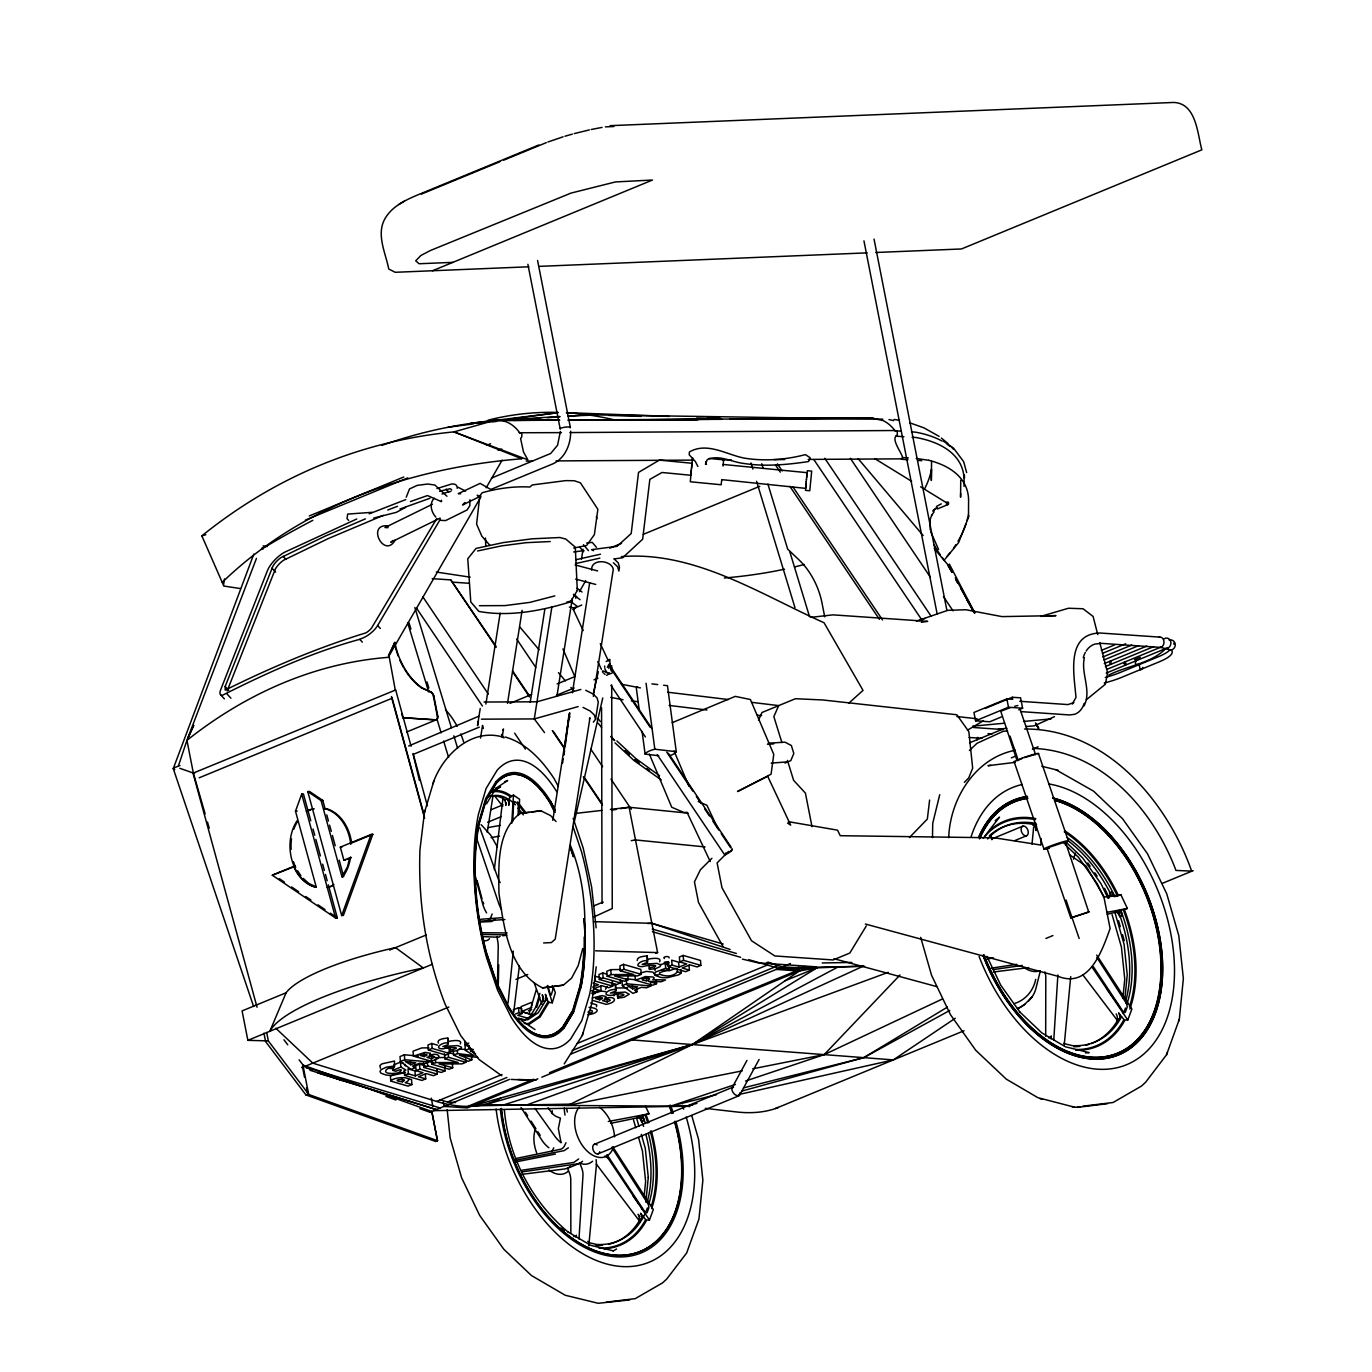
<?xml version="1.0" encoding="UTF-8"?>
<svg xmlns="http://www.w3.org/2000/svg" width="1372" height="1372" viewBox="0 0 1372 1372"><rect width="100%" height="100%" fill="white"/><g stroke="black" fill="none" stroke-linecap="round" stroke-linejoin="round"><path stroke-width="1.5" d="M1045.687 1036.306L1045.79 977.893A14.44 9.175 67.6 0 0 1044.915 971.908M931.554 461.438L931.331 480.457L931.502 469.396A289.801 137.646 4 0 1 924.522 488.947M960.726 480.2L960.589 497.178L960.64 493.56M964.053 486.391L964.087 480.594A169.665 76.009 -21.7 0 0 916.204 437.531L912.071 437.291M968.495 514.689L968.581 500.934A166.389 74.534 -21.7 0 0 928.81 460.289M932.497 837.572L932.72 823.32L939.734 794.714M560.359 431.494L557.581 445.197L550.721 453.463L491.468 478.091M570.632 431.254C570.975 444.151 565.007 458.557 552.59 463.976L491.21 489.307M497.47 984.804L498.173 949.132A14.286 5.728 81.9 0 0 497.727 941.175L496.938 936.63M518.89 814.745L519.594 799.276L513.488 795.108L510.367 796.412M498.293 983.93L498.722 964.79M518.119 815.414L518.307 806.925A2.967 1.115 77.2 0 0 517.415 803.392L514.637 801.54A4.905 1.835 77.2 0 0 513.574 803.906L512.699 821.485M948.704 837.657C950.041 798.813 975.269 757.876 1015.331 750.244M806.856 475.707L807.405 470.699L811.692 471.128L809.772 490.764L805.484 490.353L805.913 485.345M1040.851 845.015L1041.125 838.669M511.739 823.337L513.488 795.108M653.758 973.554L653.775 973.142A6.346 2.212 -4.5 0 0 652.626 972.079L646.538 971.393L640.45 973.04M578.984 1238.967L582.997 1175.084A13.754 8.746 67.6 0 0 581.505 1167.486L579.79 1163.267L567.579 1168.309L569.277 1172.528A13.754 8.746 67.6 0 1 570.769 1180.126L570.855 1233.171M596.203 966.831L591.726 1003.91L582.311 1035.448L564.235 1063.9M588.777 1245.827L596.271 1166.612A26.36 16.756 67.6 0 0 596.117 1159.614M1051.072 1038.896L1051.261 1035.911A5.677 3.619 67.6 0 1 1050.112 1038.021M1053.765 1040.182L1057.881 974.943M1064.192 1045.344L1070.726 976.572M723.01 466.034L723.113 464.456L807.25 472.688M805.793 486.803L805.69 488.363L721.655 479.617M610.969 670.737L611.072 669.262M723.216 464.662L723.576 459.843L709.153 458.437M691.231 471.505L690.939 475.278L662.041 472.483L649.848 479.36L642.662 539.213L622.562 557.804L614.313 558.884M805.758 486.546L806.067 483.544M691.385 469.979L690.288 481.761L721.14 484.762L721.723 479.96M805.964 484.316L806.256 481.555M1032.018 844.054L1033.648 827.213M1036.512 826.047L1036.066 830.592A4.099 2.607 67.6 0 0 1032.859 825.138L1035.294 824.126A4.099 2.607 67.6 0 1 1036.58 824.846M447.718 1039.667L447.872 1038.141C445.214 1038.141 435.833 1039.307 438.474 1043.132M448.267 1043.063L448.112 1044.607L442.796 1046.562L457.648 1045.567L461.592 1047.196L460.718 1048.86L456.43 1050.763L450.17 1051.604L449.965 1050.06C465.691 1047.145 448.455 1046.887 443.379 1048.825C432.283 1049.1 442.95 1041.365 448.267 1043.063L447.872 1038.141M611.706 984.993L615.479 984.633L615.736 991.116L610.42 993.071L625.255 992.076L629.251 994.237L624.054 997.273L617.794 998.113L617.314 993.259M615.736 991.116L615.479 984.633M691.196 470.922L692.603 457.682M647.172 955.941L647.413 962.407L642.113 964.379L656.948 963.367L660.892 964.996L660.035 966.677L655.747 968.563L649.488 969.404L649.265 967.86C664.991 964.945 647.755 964.705 642.679 966.625C631.6 966.917 642.25 959.165 647.567 960.88L647.172 955.941C644.12 956.25 636.951 956.507 637.191 960.537M647.413 962.407L647.567 960.88M806.204 481.812L806.462 479.222M930.147 519.611L930.199 529.781M644.051 1197.43L645.629 1181.395L642.439 1151.039L638.546 1137.474M645.835 1202.146L648.287 1177.33M1084.394 657.617C1080.587 673.652 1091.923 690.408 1084.086 705.843M1122.896 997.993L1124.766 979.076L1121.438 947.177L1112.075 914.609M1124.851 999.108L1127.235 974.926L1124.097 944.382L1115.11 913.117M502.958 798.281L494.297 869.642M508.823 805.055L509.698 797.286M508.052 1003.104L513.3 951.07M806.462 479.48L806.702 476.736M691.539 468.401L692.105 463.29L659.418 460.083L638.529 472.414L631.206 533.537L617.074 546.33L591.624 549.64L593.596 550.704M746.951 1060.453L731.808 1088.253C731.465 1091.923 735.701 1096.965 739.491 1095.422L759.093 1059.476M739.851 1094.787L739.748 1092.884M806.65 477.49L806.942 474.489M1082.834 1106.192L1113.104 1102.488L1141.538 1086.041L1145.671 1082.199L1166.543 1054.759L1179.32 1019.259L1183.367 978.493L1178.788 935.653L1166.766 893.858L1147.524 853.813L1122.553 818.724L1093.553 791.13L1055.857 769.726M929.616 800.065L927.352 819.033L909.447 837.555M501.723 736.73C471.162 728.601 443.996 754.428 433.861 780.942L424.463 812.498L419.969 849.56C417.98 902.039 426.006 954.878 445.008 1003.91L460.649 1035.534L479.051 1059.51L501.74 1075.768M506.062 802.603L505.719 805.501A3.979 1.595 81.9 0 0 504.141 799.739L507.246 799.31L509.355 800.716M513.677 1012.536L519.388 965.819M807.01 474.249L807.216 472.688M562.623 762.952L563.189 758.699M563.738 754.463L569.054 714.177L569.894 717.196M563.995 754.96L564.561 750.758M565.127 746.54L569.689 712.805L552.796 820.353M224.494 578.898L223.516 585.312L201.856 535.869A779.725 600.336 74.1 0 1 453.978 431.888L493.577 420.638L559.742 416.505M480.217 708.484L477.525 725.617L478.451 721.003M480.543 738.067L482.532 725.411L483.373 728.446M485.894 704.059L500.163 613.147M487.249 832.307L492.891 796.446M502.152 737.399L503.49 728.961L502.838 730.333M507.503 703.373L522.115 610.334M530.227 702.275L544.838 609.254M551.921 606.664L534.291 718.928L544.53 732.597M556.963 695.947L572.244 598.689M581.454 559.244L583.031 549.212M572.398 692.809L589.668 582.877M591.658 570.186C590.663 558.112 611.861 559.93 613.267 569.5L593.356 696.359M593.339 722.152L595.585 719.271L598.278 702.121L596.992 697.799L592.807 693.855L585.724 690.27M575.04 608.242L575.262 607.024M253.614 1006.499L173.266 768.612L253.837 554.048M405.289 1065.924L405.152 1064.329M593.527 692.551L598.312 671.748M574.062 822.891L602.771 697.971M1040.37 970.81L1035.929 988.423A71.43 42.309 14.8 0 1 1031.933 997.05L1024.713 1004.355A71.43 42.309 14.8 0 1 1017.389 1008.746A71.138 42.052 14.6 0 0 1024.713 1004.355M582.74 948.498L578.229 965.579L571.627 978.082L563.378 985.165L542.489 987.84C508.738 971.05 503.833 926.546 498.928 893.069C498.671 866.229 496.441 831.792 519.937 813.476L540.825 810.783L550.601 815.585L556.072 821.571M365.415 518.856L325.438 536.006L281.071 557.529A10.599 3.653 -45.5 0 0 272.925 566.139L225.162 686.48L225.197 690.133C269.992 667.924 317.549 647.653 365.878 632.886A10.599 4.956 -37.3 0 0 371.52 628.102L436.759 518.53M227.152 690.939L275.429 568.848A10.599 3.653 -45.5 0 1 283.575 560.239L327.942 538.716L383.268 515.375M529.523 1012.485L536.315 989.641M535.697 1007.322L539.865 993.362M536.692 1007.237L539.728 997.067M579.79 986.657L572.741 1010.375L562.726 1026.908A127.304 51.004 81.9 0 1 524.241 1026.719M486.048 953.574L496.355 983.878L508.875 1008.78A128.985 51.673 81.9 0 0 563.6 1028.503L573.753 1011.73L580.819 987.686A136 54.486 81.9 0 0 584.026 918.743M433.02 783.738L433.861 780.942M424.463 812.498L425.131 810.269M582.311 1035.448L583.151 1032.653M1073.487 859.215L1075.339 853.11M548.937 1002.4L552.281 1002.795L555.351 992.711L553.568 987.754M178.497 765.662L186.935 740.348L256.461 558.387M930.027 519.954L931.76 515.066M976.692 740.108L977.687 737.33M1159.94 637.123L1099.727 632.989C1065.289 634.138 1074.293 675.178 1075.974 697.473L1072.287 703.973L1073.813 702.584L1068.016 704.591L1019.79 701.281M1111.68 663.516C1109.622 666.346 1108.627 658.834 1111.389 662.007M1035.706 979.351C1033.39 990.876 1025.244 1000.377 1013.908 1003.704M328.302 884.854L337.341 917.919L335.625 918.074L272.273 875.199L293.694 866.367C297.587 876.125 305.802 885.112 316.332 887.341L295.495 811.178L301.703 794.079L303.418 793.908L310.775 820.782M341.679 915.57L371.109 834.45L372.824 834.279L343.394 915.416L341.679 915.57L307.757 791.575L309.472 791.421L322.832 800.459L325.078 808.691L326.81 808.777A40.165 30.441 84.8 0 1 351.506 842.185M1166.543 1054.759L1167.418 1052.307M1178.582 1021.3L1179.32 1019.259M654.513 967.963L655.044 970.587M603.731 1248.777A116.003 73.728 67.6 0 0 646.675 1220.068L649.436 1220.034L653.329 1209.538L612.821 1146.872M1075.665 1050.197A121.799 77.415 67.6 0 0 1124.989 1020.031L1127.784 1020.048L1131.866 1009.037L1096.708 955.101M492.154 913.975L491.039 916.822A13.703 5.488 81.9 0 1 488.398 919.772M969.061 515.855L958.651 542.506L945.137 559.073M406.232 497.247L409.525 488.947L417.157 485.396L427.67 484.024L434.873 485.019L446.946 496.252M705.414 464.285L707.283 459.62C718.979 454.235 731.962 462.227 743.813 463.444C765.284 466.84 787.168 464.696 808.554 461.558L810.183 457.751L805.398 454.612C785.899 459.74 764.718 461.421 744.447 458.145C726.594 454.767 707.215 441.647 689.447 451.937L689.173 454.698L695.433 461.627L697.885 466.497M677.065 968.495L677.322 971.788C673.686 976.744 665.42 976.795 660.172 974.343A7.718 2.693 -4.5 0 1 659.692 972.662L669.262 969.421L669.004 966.128M286.096 992.762L269.872 1031.264A172.186 39.908 -11.1 0 1 423.296 967.98L395.53 947.623A134.559 31.179 -11.1 0 0 286.096 992.762L242.089 1010.907L247.869 1040.336L268.329 1040.902L308.649 1094.256L305.922 1094.907L265.585 1041.554L263.939 1033.15M395.29 539.933C384.314 559.69 365.792 523.367 388.122 525.853M380.456 1068.205L379.873 1065.615L381.999 1063.832L394.536 1061.036L394.21 1067.57C388.362 1065.993 380.318 1073.127 390.437 1073.384A7.615 2.658 -4.5 0 0 395.05 1073.281C400.247 1073.641 405.58 1066.764 395.873 1071.275L392.821 1070.383L392.546 1067.09M394.896 642.422L388.55 655.765L394.896 642.422A50.387 32.019 67.6 0 0 422.01 687.801L430.842 691.985A4.03 2.573 67.6 0 1 433.809 695.93L437.788 716.167A3.979 2.538 67.6 0 1 435.85 719.786L402.819 717.71L401.704 713.629M758.527 720.129L761.992 712.497L795.4 698.725L822.548 699.943L956.833 714.761L968.838 731.619L972.679 768.217L968.683 777.993L964.379 782.332M464.919 502.478L462.587 504.982L480.835 496.029M589.36 719.1L589.994 717.728L555.214 939.168L551.373 942.581L543.638 942.958M553.756 1147.781L552.281 1150.816A13.754 8.746 67.6 0 1 551.801 1151.657M565.984 1142.739L564.509 1145.774A13.754 8.746 67.6 0 1 560.599 1149.256L515.272 1158.637M607.367 667.409L608.928 664.254L608.928 668.541M302.509 1067.142L302.783 1065.512M731.808 1088.253L733.608 1087.121M575.691 598.226L576.617 596.597L573.462 594.299M579.43 591.675L585.724 580.648M480.835 497.007L388.156 657.36A588.794 433.569 -86.1 0 0 186.935 740.348L193.349 773.053L205.131 813.905M486.168 487.797L502.152 460.152M669.142 957.879C669.845 955.444 661.596 956.73 664.391 958.531M440.309 519.251L377.626 625.546A17.167 8.009 -37.3 0 1 362.963 637.963L359.756 639.318C311.838 652.369 266.288 673.189 222.247 695.364A17.116 5.351 -48.3 0 1 220.738 689.602L267.506 570.478A17.133 5.9 -45.5 0 1 284.913 552.093L356.771 518.976M1165.977 648.356C1151.571 663.448 1127.167 665.746 1108.816 675.041M495.944 781.714L485.722 798.453L478.657 822.497A136 54.486 81.9 0 0 486.117 953.591M486.511 803.855L496.167 787.922M528.82 1018.624L535.989 1006.774M546.896 998.473L538.287 1012.69L527.723 1019.79L519.851 1019.43M548.183 1001.577L539.265 1016.275L528.34 1023.615L524.258 1023.426M549.057 1002.195L540.088 1017.012L529.077 1024.404M563.532 1028.468L573.685 1011.713M866.315 925.894L849.8 953.06L833.096 959.954L774.854 955.958L751.496 940.729L721.981 887.718L717.11 862.885L728.635 851.377M408.667 746.008L478.571 716.321M731.842 849.92L730.487 851.36M931.622 515.409L934.109 511.79M173.369 768.114L179.955 765.507M1031.933 997.05L1028.708 1000.891M639.987 1216.724L638.117 1214.271A5.419 3.447 67.6 0 1 638.666 1220.84L643.348 1216.947M985.147 835.668L999.502 817.129L995.214 820.696M1116.156 1013.891A5.677 3.619 67.6 0 1 1116.722 1020.785L1121.524 1016.738A116.894 74.294 67.6 0 1 1072.149 1045.584L1065.221 1043.886A4.099 2.607 67.6 0 1 1063.935 1043.166M307.757 791.575L321.117 800.613L341.954 876.777L347.51 866.761L349.689 857.826L343.892 860.21L340.325 847.141L371.109 834.45M342.64 876.708L343.926 875.233A40.165 30.441 84.8 0 0 350.597 856.883M393.147 540.448L390.797 542.283L440.12 518.102M434.255 498.259C428.904 503.353 431.288 512.219 435.799 517.055M493.56 920.732L494.88 919.24M609.854 673.395L606.664 675.367M900.032 974.96L824.195 1054.622L745.528 1081.05M711.914 858.272L700.389 869.779L694.455 881.87L698.502 902.484L722.993 946.491M596.494 1006.774L596.751 1004.904L590.595 1002.966M969.421 750.501L977.001 743.298L1003.241 731.31L1007.494 730.847M460.323 1043.921C462.964 1038.776 450.942 1040.799 448.284 1041.537M659.64 961.738C662.282 956.576 650.242 958.599 647.584 959.337M613.901 995.78L614.622 994.031M848.942 703.047L863.022 690.373L824.058 622.751C759.796 594.059 694.404 550.721 621.293 556.638M568.385 1147.781L564.218 1150.611L514.363 1160.541M578.692 1158.997L573.77 1162.444L521.686 1170.265M1000.805 711.365L1017.098 760.774L1022.26 758.373M1046.922 848.067L1065.392 841.894L1088.768 912.088L1070.777 917.902L1046.922 848.067L1049.168 847.862M1065.392 841.894L1063.832 842.802M1070.777 917.902L1089.248 911.728M606.184 661.527L609.545 659.349M538.853 144.969L416.831 195.287C405.1 200.278 392.684 206.263 385.704 217.462C375.482 233.48 385.583 252.705 388.756 269.032L395.222 272.291L528.855 266.785M526.059 1105.232L692.328 1044.555L816.94 967.843L799.259 971.016L692.328 1044.555L567.768 1105.472L742.218 1070.88M676.002 968.289L669.33 970.759L661.87 970.296M738.805 1094.513L893.326 1059.904L955.272 1018.264M495.892 788.368L507.691 780.462L504.553 781.748M492.497 792.176L500.574 786.756L493.114 790.426M524.601 1020.219L535.183 1013.136L543.792 998.919L542.283 994.751A5.591 2.23 81.9 0 1 542.214 1001.526L545.336 1001.08A5.591 2.23 81.9 0 0 545.387 994.306L548.08 1001.732M1025.913 726.56L1034.385 725.788L1054.485 716.647M1086.453 699.651L1105.283 684.302L1107.616 672.983L1099.83 642.679M333.876 884.494L330.995 886.278A40.165 30.441 84.8 0 1 327.171 887.495M607.127 986.554L605.498 989.229M947.486 1007.065L863.777 1057.658L742.218 1090.963M901.13 458.711C907.424 459.431 890.119 440.652 896.276 435.85A3.156 2.315 -86.1 0 0 897.339 434.084L897.254 431.94A2.521 1.852 -86.1 0 0 896.088 430.688L895.007 430.739A45.173 33.254 -86.1 0 0 882.951 420.518L870.826 417.98L729.904 419.146M398.635 204.582L401.413 202.936M401.825 202.679L404.431 201.135M967.397 730.213L983.45 720.712M613.164 1250.99L616.594 1248.983M317.772 1072.904L436.279 1109.588L309.986 1070.263M727.314 853.83L730.487 851.635A5.282 1.578 -33.8 0 0 732.254 849.44L732.065 848.616M949.801 1010.427L863.777 1057.658L743.487 1087.876M405.58 507.383L396.302 512.356L373.767 518.05M936.441 506.457L941.295 503.867M937.248 508.995L947.812 504.622A1.887 1.646 72.5 0 0 948.601 503.884L948.395 502.238L947.126 502.032A1.887 1.646 72.5 0 0 946.32 502.769M837.898 967.037L692.328 1044.555L503.164 1105.077M588.073 1012.159C591.469 1007.46 595.722 1013.582 588.451 1012.913M432.369 504.279L384.966 527.551L388.07 527.671M555.42 1154.058L515.598 1161.964M942.41 998.988L824.195 1054.622L752.731 1068.805M1001.886 710.816L1010.204 707.66M888.25 972.336L692.328 1044.555L501.003 1097.892C481.555 1109.296 457.459 1107.856 436.605 1101.442L312.833 1063.146L275.823 1028.245M603.148 672.812C599.77 666.912 609.888 677.065 612.684 672.366L609.837 663.997M672.194 722.684L735.238 696.376L750.415 699.531L773.757 754.36L771.081 774.202L737.501 791.524L767.685 776.295L790.684 825.138L787.528 823.097M491.296 809.652L503.112 804.747M487.592 822.291L501.38 816.58M421.375 194.121L499.923 161.725M503.85 160.095L546.279 142.654M432.489 270.764L652.506 180.024L615.411 181.944L571.112 193.058L430.396 250.51L420.895 255.484L415.699 260.851L419.112 263.75L452.863 262.361M309.249 515.975L403.797 476.993M305.407 520.091L407.844 477.85M486.631 445.368L490.559 443.739M609.751 548.183L621.585 543.312M643.314 534.343L759.779 486.305M395.685 689.962L193.349 773.053L179.783 768.286M395.325 690.305L388.962 655.593M199.232 777.787L392.1 698.245M404.277 668.73A50.387 32.019 67.6 0 0 421.598 687.972L422.01 687.801M421.598 687.972L430.842 691.985M430.431 692.14A4.03 2.573 67.6 0 1 433.415 696.084L433.809 695.93M402.819 717.71L435.439 719.94A3.979 2.538 67.6 0 0 437.376 716.321L437.788 716.167M406.644 732.013L436.107 719.871M509.99 703.356L531.581 694.455M557.101 683.925L574.782 676.636M414.018 754.051L479.274 727.143M556.38 695.33L574.182 687.989M593.956 679.843L597.918 678.214M293.454 867.018L272.273 875.199M351.661 843.008L372.824 834.279M347.545 859.266L351.404 857.672M784.99 763.038L790.787 760.654L793.822 753.485L791.37 745.545L785.058 742.183L768.269 743.195M1101.339 650.397L1114.853 644.823M1102.453 653.364L1125.64 643.794M389.665 950.041L426.143 935.001M1102.796 656.999L1131.763 645.063M985.199 708.449L1012.296 697.268L1012.708 699.291L1006.859 698.88L973.931 712.462L975.578 720.815L989.692 721.775L1001.32 716.99M1103.928 659.966L1138.691 645.629M1104.254 663.602L1146.752 646.092M1105.386 666.569L1153.681 646.658M975.578 720.815L1008.489 707.232L1022.62 708.209L1020.579 697.833L1012.296 697.268M1107.015 669.33L1160.849 647.138M1134.524 659.709L1140.286 657.325M1106.226 673.086L1167.744 647.721M1018.744 709.804L1022.62 708.209M247.869 1040.336L432.472 964.207M969.575 742.818L1002.435 729.269M593.476 906.017L603.063 902.073L602.051 903.342L601.571 707.729M593.922 916.942L612.255 908.521L611.706 684.902M1011.318 757.893L1015.143 756.298M1032.396 749.198L1038.141 746.831M301.823 1067.673L448.884 1007.031M515.923 979.385L527.757 974.497M418.443 1056.063L404.346 1054.776L400.007 1056.56L400.401 1061.499L410.965 1069.32L415.047 1067.639L414.773 1064.346M437.531 1045.155L431.751 1043.475L427.961 1045.035L428.356 1049.974L445.677 1054.999L449.467 1053.439L449.073 1048.5L445.231 1047.385M513.197 1009.878L518.547 1007.683L521.703 1008.592L522.097 1013.531L517.759 1015.314L527.877 1018.247M606.578 974.069L602.737 972.954L598.947 974.532L599.324 979.471L616.645 984.496L620.453 982.918L620.178 979.625M620.693 969.49L610.729 969.661L606.784 971.29L607.179 976.229L624.5 981.254L628.119 979.762L627.724 974.823M628.119 979.762L614.536 976.007L637.534 975.886L641.256 974.343L640.861 969.404L623.54 964.379L619.904 965.871L620.298 970.81L633.658 974.514L611.106 974.6L607.179 976.229M655.713 953.369L657.6 952.58L629.079 807.25L610.386 809.394M400.401 1061.499L404.74 1059.716L428.904 1061.911L424.6 1063.694L419.472 1063.231L412.595 1066.061L415.047 1067.639M413.452 1056.114L425.046 1052.41L430.431 1053.25L429.265 1055.377C438.989 1051.707 444.271 1058.378 430.774 1061.139L413.452 1056.114L413.058 1051.175L421.736 1047.934L428.887 1047.814M428.356 1049.974L432.146 1048.414L449.467 1053.439M515.375 1014.079L518.942 1012.622L522.097 1013.531M531.873 1007.288L521.429 1011.593L521.034 1006.654L531.496 1002.349L531.753 1005.642M599.324 979.471L603.131 977.893L620.453 982.918M620.298 970.81L623.934 969.318L641.256 974.343M394.038 1064.775L400.504 1062.117L403.128 1062.94M528.357 1010.924L531.684 1009.552M424.171 1056.56L426.366 1055.565A2.555 0.892 -4.5 0 0 426.109 1054.313L420.106 1055.377L424.171 1056.56L423.914 1053.267M592.687 987.085L598.449 984.702L593.253 983.192M392.821 1070.383L400.898 1067.056L405.838 1070.057L402.356 1073.196L392.975 1075.254A12.211 4.27 -4.5 0 1 385.824 1074.945L380.85 1073.144L379.958 1071.463L381.073 1069.646L386.492 1067.124L394.93 1065.975M410.76 1064.775L415.682 1062.751L405.272 1061.465L410.76 1064.775L410.485 1061.482M464.782 1041.262L465.039 1044.555L468.761 1043.029M431.683 1058.738L434.735 1057.057L433.689 1056.234A2.916 1.029 -4.5 0 0 429.95 1056.303L427.035 1057.4L431.683 1058.738L431.425 1055.445M393.301 1074.962L390.385 1076.163L390.78 1081.102L408.101 1086.127L411.926 1084.549L411.531 1079.61L408.221 1078.666M425.251 1065.838L419.489 1064.175L415.699 1065.735L416.076 1070.675L423.022 1072.681L415.339 1075.854L408.393 1073.847L404.586 1075.408L404.191 1070.469M689.001 965.185L689.396 970.124L682.158 968.015L689.859 964.842L697.096 966.951L700.886 965.374L700.492 960.451L683.17 955.427L679.38 956.987L679.775 961.926L686.72 963.933L679.02 967.106L672.074 965.099L668.284 966.66L667.89 961.721C657.428 962.458 673.429 964.979 668.01 961.583M592.533 994.426L595.585 993.174L591.572 993.174M600.747 985.953L601.142 990.893L597.335 992.453L591.572 990.773M612.238 981.203L612.632 986.142L608.825 987.72L601.588 985.611L593.887 988.783L601.142 990.893M390.78 1081.102C393.73 1076.145 417.38 1076.471 405.306 1082.645L411.926 1084.549M416.076 1070.675L419.883 1069.114L437.205 1074.139L436.81 1069.2M423.502 1062.511L423.897 1067.45L427.704 1065.89L445.025 1070.915L444.631 1065.975M431.357 1059.27L431.751 1064.209L435.679 1062.58L458.231 1062.494L444.871 1058.79L444.477 1053.868M444.871 1058.79L448.507 1057.298L465.828 1062.322L465.554 1059.03M453.223 1050.249L453.618 1055.188L457.596 1053.559L474.026 1055.582L465.417 1050.335L465.022 1045.395M465.417 1050.335L469.327 1048.705L473.34 1049.494M621.962 980.654L622.356 985.593L626.695 983.81L650.877 986.005L650.602 982.712M635.03 975.269L635.425 980.208L645.475 976.555L653.003 977.018A6.346 2.212 -4.5 0 1 654.17 978.082L652.798 979.677L665.574 979.951L661.201 981.752L648.442 981.323L656.536 983.673L656.279 980.38M679.775 961.926L683.565 960.349L700.886 965.374M599.701 999.811L601.896 998.816A2.555 0.892 -4.5 0 0 601.639 997.564L595.637 998.627L599.701 999.811L599.444 996.518M646.589 980.791C657.891 975.955 632.252 979.059 646.589 980.791L646.332 977.499M402.425 1081.805C411.12 1077.534 386.973 1080.056 402.425 1081.805L402.168 1078.512M991.579 839.047L1022.86 826.15M632.715 988.869L637.637 986.845L627.227 985.559L632.715 988.869L632.458 985.576M607.213 1001.989L610.266 1000.291L609.219 999.485A2.916 1.029 -4.5 0 0 605.481 999.536L602.565 1000.634L607.213 1001.989L606.956 998.696M425.32 1073.933L425.714 1078.872L421.907 1080.433L404.586 1075.408M437.205 1074.139L433.398 1075.699L426.16 1073.59L418.46 1076.763L425.714 1078.872M445.025 1070.915L441.218 1072.475L423.897 1067.45M452.434 1064.449L452.691 1067.742L449.073 1069.234L431.751 1064.209M465.828 1062.322L462.107 1063.866L439.109 1063.986L452.691 1067.742M471.574 1056.56L471.831 1059.853L468.229 1061.328L453.618 1055.188M636.745 988.44L637.002 991.733L632.938 993.414L622.356 985.593M650.877 986.005L646.555 987.789L641.427 987.308L634.567 990.155L637.002 991.733M656.536 983.673L652.746 985.233L635.425 980.208M689.396 970.124L685.606 971.685L668.284 966.66M1014.92 840.539L1026.513 835.754A5.145 3.259 67.6 0 0 1026.462 827.642A5.145 3.259 67.6 0 0 1021.094 829.443A5.145 3.259 67.6 0 0 1026.513 835.754M436.605 1101.442L501.963 1074.482M577.2 1043.44L767.325 965.048L767.102 962.372L778.198 965.596L572.244 1050.54M440.086 1099.847L447.478 1101.99L506.903 1077.483M419.883 1108.645L429.865 1112.229L509.424 1079.421M570.701 1054.159L790.443 963.521M802.774 967.414L805.038 966.488M468.367 1106.141L533.708 1079.198M549.555 1072.664L799.087 969.747L798.538 966.986M537.893 1078.804L467.252 1107.941L444.134 1106.364L443.31 1102.196M541.82 1077.192L805.415 968.478L782.297 966.883L768.251 962.201M435.593 1141.453L437.531 1140.715L307.843 1094.17L305.922 1094.907L435.593 1141.453L437.531 1140.715L431.803 1111.492L302.92 1065.049L308.649 1094.256M1116.791 896.156L1114.218 896.636L1111.955 891.903L1109.502 892.915A4.099 2.607 67.6 0 1 1109.862 896.756M1162.256 883.379L1193.177 870.637M1045.944 938.448L1052.924 935.567M1107.221 914.249L1120.975 910.974L1115.144 911.986A5.677 3.619 67.6 0 1 1119.878 916.685L1122.33 915.673L1120.804 910.356A116.894 74.294 67.6 0 1 1126.824 1004.338M643.605 1126.429A111.321 70.761 67.6 0 0 640.21 1116.637L637.157 1117.22A5.419 3.447 67.6 0 1 641.667 1121.696L644.12 1120.684L642.662 1115.642A111.321 70.761 67.6 0 1 645.423 1123.445M594.453 1144.265L732.785 1087.224M598.106 1153.852L738.873 1095.816M705.277 1108.353L736.421 1111.937A71.43 42.309 14.8 0 0 775.42 1108.542L964.053 1030.749M369.205 513.848L405.718 499.597M785.23 980.671L816.94 967.843M387.762 510.024L397.503 506.285M400.007 508.995L429.933 498.276M429.865 1112.229L431.803 1111.492L437.411 1140.664M775.42 1108.542L778.336 1107.427M916.41 621.122L947.743 610.334L965.854 609.734L1001.989 616.611L1056.011 615.616L1040.816 616.371L1068.496 608.242L1083.023 608.756L1093.09 616.44L1097.754 634.601M919.154 620.659L924.985 618.463M592.31 997.993L602.119 995.609L605.978 996.501L604.795 998.61C614.519 994.957 619.818 1001.629 606.304 1004.39L592.841 1000.48M394.759 1074.362L396.474 1073.71M547.874 142.019L563.086 136.806M645.492 1106.226L649.059 1113.79L645.955 1114.493A116.003 73.728 67.6 0 1 648.836 1122.622M410.434 501.569L427.429 495.566M1104.649 897.014L1120.89 894.733L1127.372 908.487L1124.234 909.173A121.799 77.415 67.6 0 1 1129.842 1009.072M1117.837 895.847L1120.89 894.733M436.948 488.586L451.542 484.024A17.133 7.409 -39.9 0 1 457.202 488.329M439.555 491.348L449.879 488.758A10.582 4.579 -39.9 0 1 451.68 490.113M442.041 494.04L448.112 491.931M1024.541 757.533L1035.414 754.463M735.443 1084.429L670.891 1106.106L716.51 1094.65M660.138 964.688L665.283 963.35L668.867 964.482L666.826 964.722M564.921 136.257L572.347 134.113M201.856 535.869L205.817 534.737M471.145 1106.329L501.003 1097.892M580.836 689.464L536.984 701.795L484.076 702.035M578.144 706.597L534.291 718.928L481.383 719.168M595.894 991.562L597.266 991.167M433.724 1110.651L686.6 1106.209L696.907 1103.38M1014.731 706.237L1017.887 705.482M574.216 133.599L589.343 129.911M554.854 595.894L529.884 602.377L505.067 605.601L479.411 605.704M566.825 602.102L572.45 600.644M947.812 504.622L946.337 504.159M600.473 554.219L576.189 559.656M599.856 558.13L575.571 563.583M314.239 808.828L310.038 809.634A40.165 30.441 84.8 0 0 306.385 811.521M328.148 887.067L332.024 886.192M798.573 968.563L863.537 966.042L692.328 1044.555L484.453 1104.975L686.6 1106.209L692.86 1104.803M477.576 550.978L501.38 545.902L526.196 542.677L550.258 541.528M669.262 969.421L665.677 968.289L655.765 971.976L654.564 973.828L655.439 975.526L660.429 977.327A12.142 4.236 -4.5 0 0 667.615 977.619L678.505 974.875A14.08 4.922 -4.5 0 0 681.112 972.885L680.838 969.592M610.574 1123.376L640.913 1117.151M591.212 129.5L602.051 127.407M615.891 988.029L627.724 987.84M1106.827 912.363L1127.372 908.487M608.293 1121.49L649.059 1113.79M491.142 837.623L499.545 836.097M487.832 827.625L500.283 825.378M987.205 958.994L993.5 957.862M448.627 491.793L450.856 491.416M612.221 810.08L616.422 809.377M620.641 808.657L629.079 807.25L688.092 813.15M631.274 840.659L635.493 839.938L705.037 846.918M991.116 968.169L1016.669 964.344M581.745 605.001L573.925 608.499A5.282 0.892 -25.2 0 0 573.29 609.494L574.371 609.46M399.698 1072.835L405.529 1072.767M993.277 969.61L1022.226 965.425M521.652 1171.962L576.686 1163.953A26.36 16.756 67.6 0 0 582.586 1161.278M921.315 622.271L927.661 621.362L832.976 614.862L810.886 617.349M502.752 935.79L506.645 935.241M448.181 427.241L473.512 423.879M477.748 423.313L484.076 422.49M488.295 421.924L494.64 421.084M498.859 420.518L505.188 419.695M509.424 419.129L515.752 418.289M519.971 417.723L557.992 412.698L470.768 423.382L483.493 422.439M372.189 512.322L347.665 514.088L347.03 518.616L348.677 520.434M586.667 543.089L592.224 542.369L596.477 547.342M573.702 548.028L586.667 545.473L594.385 534.583L597.866 509.304L580.425 482.841L574.371 480.749L565.727 480.612L532.25 484.951L529.866 487.026C514.243 486.134 497.573 488.381 482.224 492.72L479.771 495.927L476.599 524.138L481.846 536.178L489.89 545.336M573.719 551.956L584.009 550.618M726.525 853.35L725.376 853.161M519.937 813.476L529.266 812.293M531.478 811.967L540.825 810.783M990.841 765.336L987.96 765.696L1014.92 762.386M542.489 987.84L551.818 986.657M554.048 986.331L563.378 985.165M993.414 972.011L1028.606 967.586M522.012 1174.329L564.475 1168.995A26.36 16.756 67.6 0 0 569.483 1167.006M920.681 937.368L931.537 975.2L950.47 1014.68L975.766 1050.317L1006.311 1079.164L1037.832 1097.651L1074.619 1107.221L1080.124 1107.033M1077.363 1107.376L1107.461 1103.705M606.441 1302.148L635.27 1298.632L662.487 1282.923L666.655 1279.15L686.652 1252.979L698.931 1219.125L702.876 1180.263L698.588 1139.429L691.728 1115.539M629.662 1299.901L598.243 1303.297L565.23 1295.254L531.41 1275.497L503.781 1249.223L479.617 1215.318L461.592 1177.725L450.153 1137.903L447.169 1109.691M575.057 813.476L602.068 810.355M598.604 990.893L605.584 991.562M587.851 1014.714C596.494 1014.079 602.925 1008.506 589.068 1007.357M1024.524 729.029C1105.06 728.24 1166.663 800.27 1191.668 871.117L1175.958 870.431C1153.423 810.132 1101.493 750.81 1033.236 748.392M972.748 726.165L1004.51 723.216M1023.563 721.449L1051.089 718.894M998.387 729.115L1006.859 728.343M321.117 800.613L322.832 800.459M295.495 811.178L297.21 811.024M325.044 808.554L324.015 808.64L325.781 808.863A40.165 30.441 84.8 0 1 350.752 844.38M340.325 847.141L342.04 846.987M343.892 860.21L345.607 860.055M293.694 866.367L295.409 866.212M341.954 876.777L343.669 876.622L339.158 860.141M1085.526 1052.959L1089.162 1052.633L1065.529 1046.819L1041.845 1032.91L1019.722 1011.867M771.201 763.106L787.888 761.854M491.982 421.821L496.235 421.496M508.961 420.569L517.45 419.935M528.066 419.163L540.791 418.22M547.154 417.74L559.896 416.814M568.385 416.179L587.473 414.773L882.796 419.163M480.577 919.291L501.809 917.714M480.526 921.109L504.965 919.549M568.265 415.973L596.048 415.03M767.463 744.259L773.757 743.881M615.874 989.572C607.916 988.492 599.615 996.758 613.387 995.146C619.578 992.402 631.24 994.854 617.572 996.552M479.617 922.121L492.119 921.487M647.618 923.51L651.854 923.322L723.181 944.022M609.991 125.675L1173.626 102.454C1196.521 103.174 1197.482 134.319 1201.855 149.84L961.463 248.967L875.799 252.499M605.395 126.876L613.833 126.533M539.573 266.357L867.241 252.86M822.222 962.973L851.875 962.441M780.033 967.826L864.566 966.334M435.301 1057.658L445.265 1057.469M444.134 1106.364L448.421 1106.278M468.984 1105.918L571.284 1104.117M566.413 412.749A420.312 323.62 74.1 0 1 614.913 419.986L721.38 419.197M497.762 420.449L559.725 420.072L512.785 420.518M568.265 420.021L873.758 418.203M382.051 445.368A779.725 600.336 74.1 0 1 493.577 420.638L497.83 420.604M568.077 420.209L721.981 419.3M747.586 419.146L871.409 418.409M519.165 432.746L561.44 432.626M569.98 432.574L895.144 430.516M526.179 461.095L532.593 461.061M556.089 460.906L692.809 460.1M722.718 459.912L731.259 459.86M773.997 459.62L784.664 459.551M808.177 459.414L902.176 458.848M614.913 419.952L697.885 419.849M748.855 959.68L778.747 968.358L805.415 968.478M482.309 932.737L507.125 932.96M493.577 420.638L495.412 420.655M481.469 934.469L506.714 934.881M654.53 974.789L658.8 974.875M594.162 921.658L651.854 923.322L730.127 949.458M595.62 950.813L657.6 952.58M608.876 415.424L640.964 416.385M696.599 418.083L720.129 418.786M566.516 412.646L669.022 416.402M707.455 417.808L720.283 418.271M483.167 936.63L497.487 937.196A26.034 10.427 81.9 0 0 500.128 936.407M517.844 1079.421L536.006 1080.244M532.593 1080.484L511.087 1079.404M895.007 430.739L901.181 431.168M911.454 431.871L915.57 432.163A171.689 76.901 -21.7 0 1 942.067 441.064M895.762 436.159L903.925 436.725M902.382 457.511L908.315 457.922M916.222 458.454L928.775 460.306M902.021 459.311L907.938 459.723M917.799 460.409L921.744 460.666M432.214 578.641L450.771 579.91L495.858 646.023M452.863 582.174L469.327 583.306M1104.254 683.016A42.292 9.793 -11.1 0 0 1121.078 677.579L1159.22 661.836A42.292 9.793 -11.1 0 0 1171.088 650.088L1160.849 647.43L1101.15 643.331L1094.719 644.12A36.958 23.495 67.6 0 0 1086.195 650.997M1020.802 711.605L1069.44 714.949L1074.568 714.315A31.762 20.186 67.6 0 0 1084.24 703.236M973.417 727.503L1003.172 729.544M394.57 690.065L395.719 690.133L411.103 746.282M988.012 733.643L992.213 733.917M969.164 737.467L981.958 738.342M816.391 966.848L758.133 962.852L742.389 959.114M778.747 968.358L799.087 969.747M776.14 969.421L799.259 971.016M447.478 1101.99L455.624 1102.539M757.447 715.258L761.683 715.584M632.132 1039.942L893.326 1059.904M636.385 979.797L626.301 978.871L626.695 983.81M894.081 419.438L899.02 420.226M956.867 716.527L977.121 718.774M459.14 1048.843L464.988 1049.494M477.713 1057.418L459.38 1055.171L471.831 1059.853M651.889 683.891L657.737 684.559M663.585 685.245L667.478 685.691L676.259 751.702A15.864 4.716 -7.6 0 1 670.119 755.578M642.096 731.43L645.114 754.137A15.864 4.716 -7.6 0 1 654.821 749.215L676.259 751.702M645.114 754.137L658.749 755.715M686.6 1106.209L689.876 1106.587M667.701 692.225L728.429 699.548M751.462 702.327L778.696 705.602L773.842 716.613L781.886 742.492M631.377 700.886L637.671 701.641M669.142 705.448L706.923 709.993M388.619 1068.239L390.042 1068.445A7.615 2.658 -4.5 0 0 393.095 1068.496M263.081 545.885L267.317 546.536M436.365 572.055L470.184 577.166M223.499 585.998L240.392 588.554M788.42 821.674L837.555 830.163L840.23 835.702L994.494 837.812L1040.096 844.929M621.482 684.268L640.415 687.887M610.729 697.37L623.025 699.737M569.38 607.059L573.565 607.882M458.179 487.317L465.605 491.125M440.669 520.348L445.626 520.571L467.149 509.921L469.824 505.685L469.996 499.734M889.005 419.592L893.652 420.621M474.026 1051.604L470.304 1050.678L475.449 1053.679M460.649 493.817L458.265 493.663L480.149 483.373L491.588 489.958M505.102 736.987C526.419 742.955 542.437 760.757 554.151 778.679L558.335 786.465M1041.777 766.262L1058.258 770.327M1040.062 1098.732L1042.463 1099.315M1071.892 1106.552L1074.619 1107.221M579.79 1163.267L583.683 1164.228A28.538 18.145 67.6 0 0 592.584 1161.244M613.215 1250.835L590.715 1245.313L568.162 1232.056M575.108 564.921L597.626 570.923M575.588 579.087L595.705 584.438M865.355 924.025L1058.138 976.349C1089.334 988.835 1102.128 950.539 1110.102 928.552L1103.774 896.276L1086.075 866.075L1069.56 854.79M833.902 958.685L937.162 986.708M174.759 769.623L173.266 768.612M652.249 929.05L736.335 953.454M652.455 931.725L740.657 957.313M600.696 977.859L594.916 976.178L595.311 981.117L612.632 986.142M529.506 1013.908L521.411 1011.558L531.05 1014.388M517.999 1018.058L524.07 1019.825M453.875 1054.039L448.112 1052.358L448.507 1057.298M429.23 1061.499L433.072 1062.614M909.636 422.782L923.836 427.807L939.1 436.347M677.322 971.788L681.095 972.885M306.23 1067.33L440.206 1107.976M428.236 495.875L441.544 501.706L441.458 500.3M306.127 1067.639L312.113 1069.8M336.071 1078.426L342.057 1080.587M385.961 1096.417L395.942 1100.001M261.675 548.131L263.252 548.92M698.245 801.54L706.923 805.278L717.779 828.328M316.297 886.964L308.683 883.328L303.298 878.474M583.031 707.403L590.114 710.988L594.299 714.932L595.585 719.271M943.301 441.064L953.54 448.147L963.47 461.369M604.074 673.738L605.155 674.389M478.331 495.927L477.199 495.241L480.303 497.161M465.039 1044.555L470.133 1047.676M874.667 458.574L911.677 481.332M920.629 486.837L947.469 503.335M659.503 775.712L635.716 758.459L616.92 740.983M661.235 779.931L634.001 760.517L614.999 742.835M521.36 1020.528L535.029 1029.6M279.271 878.612L284.553 882.196M291.584 886.947L298.633 891.714M305.664 896.482L310.947 900.049M317.978 904.817L325.027 909.585M330.309 913.152L337.341 917.919M570.752 601.605L577.286 606.355M573.685 594.933L580.064 599.684M577.08 588.262L582.037 592.001M634.859 759.488L639.215 762.918M941.364 438.045L947.898 443.448M610.814 667.975L612.992 670.668M614.004 558.85L618.189 562.794L619.475 567.133L618.875 571.044L617.572 566.722L613.387 562.76M1066.078 842.185L1082.748 858.049L1101.03 883.705L1108.027 898.351M1065.084 844.535L1078.358 857.157L1097.326 883.86L1103.774 897.322M568.385 1232.279C532.079 1202.112 508.395 1156.956 504.364 1109.948M951.671 447.306L953.66 449.416M446.123 489.101L448.798 491.982M377.626 625.546L380.318 628.445M283.112 556.329L285.788 559.21M359.756 639.318L362.345 642.113M271.948 568.111L275.635 572.09M225.162 686.48L228.781 690.39M226.946 693.889L230.908 698.177M220.823 695.021L224.373 698.863M481.092 824.623L490.662 835.085L497.419 847.056M858.083 458.591L923.15 535.526M934.229 548.611L948.069 564.972A231.165 66.971 56.1 0 1 952.202 572.296M583.443 544.718L588.468 550.635M579.79 547.222L583.58 551.698M519.696 626.85L539.076 649.762M558.455 672.674L565.384 680.855M570.923 687.406L573.685 690.682M598.089 723.147L601.588 727.452M517.553 801.934L526.179 812.979M518.119 804.386L524.241 812.224M518.102 808.142L523.367 814.882M495.515 797.029L502.752 806.29M1127.784 1020.048L1091.941 966.934M1082.885 974.926L1117.1 1020.065M649.436 1220.034L608.876 1159.46A13.754 8.746 67.6 0 0 604.898 1155.996M640.021 1221.715L596.649 1164.502A13.754 8.746 67.6 0 0 596.237 1164.022M548.028 1107.77L551.853 1112.812A13.754 8.746 67.6 0 0 557.255 1116.945L560.445 1118.129L558.335 1128.642L561.097 1142.756A26.36 16.756 67.6 0 1 554.682 1135.999L534.977 1108.422M283.97 1039.804L287.76 1044.812M299.096 1059.819L302.886 1064.826M606.938 1154.641L644.789 1211.699A2.881 1.715 72.3 0 0 647.104 1212.625L648.836 1207.857A4.871 2.916 72.3 0 0 647.67 1203.398L611.74 1147.301M597.952 718.345L600.301 721.603M1106.535 988.492L1118.763 1005.522A5.111 3.241 67.6 0 1 1119.775 1007.477M633.144 1196.058L639.301 1204.633M1125.657 662.985C1121.679 660.001 1125.966 668.644 1125.846 663.362M1087.79 862.954L1090.14 866.229M1094.805 872.798L1097.154 876.091M1019.859 1012.022L1000.737 985.165L986.914 956.335M850.331 458.317L930.353 577.166M943.49 596.666L953.043 610.866M824.778 458.248L931.056 616.114M813.888 459.62L921.367 619.252M777.427 463.89L782.212 470.99M792.965 486.94L882.522 619.973M775.506 465.022L780.291 472.122M789.843 486.305L879.418 619.338M516.644 638.992L535.749 667.375M590.68 748.975L602.634 766.708M610.986 779.125L631.292 809.274M512.579 670.857L529.3 695.69M553.173 731.173L563.926 747.14M584.232 777.289L602.137 803.889M450.771 579.91L496.15 647.31M512.871 672.143L529.592 696.976M552.281 730.676L564.235 748.426M583.34 776.792L602.445 805.175M422.679 596.597L488.363 694.146M514.637 733.18L525.39 749.129M416.728 608.448L482.412 706.014M501.535 734.397L503.918 737.93M611.569 668.25L651.803 728.481M668.387 753.279L731.122 847.159M611.106 668.85L650.174 727.332M666.758 752.13L692.809 791.112M696.359 796.429L701.092 803.529M704.642 808.845L709.375 815.928M712.926 821.245L718.859 830.111M721.226 833.644L730.693 847.827M610.934 685.365L645.389 736.936M657.274 754.72L724.57 854.722A4.836 1.441 -33.8 0 0 726.251 854.327M297.638 870.826L300.88 875.662M1093.364 966.728L1122.879 1011.284A3.018 1.818 72.1 0 0 1125.314 1012.262L1127.149 1007.254A5.128 3.07 72.1 0 0 1125.898 1002.572L1096.828 957.416M525.373 1112.246L527.654 1115.796M531.067 1121.13L535.629 1128.247M537.91 1131.797L540.191 1135.364M521.034 1107.478L542.455 1141.041A26.36 16.756 67.6 0 0 548.886 1147.798M1036.237 724.382L1038.381 728.069M966.694 599.53L974.051 612.615M1036.683 724.485L1038.776 728.189M949.373 564.115L974.823 613.078M938.585 549.452L930.765 531.839M974.377 612.529L961.12 588.708L974.412 612.752M955.255 577.801L974.583 612.855M1035.466 722.941L1038.553 728.583M555.145 810.32L550.669 801.42A128.985 51.673 81.9 0 0 495.944 781.714M550.601 801.385L555.077 810.286M555.077 812.207L550.326 802.74A127.304 51.004 81.9 0 0 496.321 783.292L486.305 799.842L479.24 823.543A134.216 53.765 81.9 0 0 486.614 952.923L496.715 982.815L509.081 1007.408A127.304 51.004 81.9 0 0 563.086 1026.856L573.102 1010.324L580.167 986.605A134.216 53.765 81.9 0 0 584.18 937.076M554.717 812.258L549.966 802.792A127.304 51.004 81.9 0 0 495.944 783.343L485.945 799.893L478.879 823.594A134.216 53.765 81.9 0 0 475.398 850.657M1173.729 643.176L1174.055 644.326M1104.546 888.301L1108.147 895.83M710.216 861.513L687.046 812.327L683.891 812.481L671.748 807.25L649.368 754.12M600.284 643.657L608.448 661.03M573.204 609.305L583.203 630.588M597.763 661.578L601.416 669.313M482.961 901.953L483.75 903.685M562.932 648.956L574.697 676.276M674.046 750.947L688.984 786.293M570.34 845.306C581.282 871.374 585.244 899.895 584.832 928.038M963.744 461.952L966.643 472.603M552.281 1002.795L547.205 985.833M479.788 827.779L498.225 878.817A13.703 5.488 81.9 0 0 498.688 879.898M534.12 982.678L541.923 1004.27M1038.501 753.622L1068.342 840.916A116.894 74.294 67.6 0 1 1110.977 894.561M1020.133 709.478L1035.568 754.6M1010.015 736.147L1017.63 758.407M1066.027 900.049L1079.164 938.499M1014.148 761.752L1043.972 849.045M476.89 839.064L498.533 902.827A26.514 10.616 81.9 0 0 501.449 909.55M573.17 818.398L583.169 847.965L591.675 887.324L596.134 927.866M572.982 826.527L581.505 851.738A148.022 59.305 81.9 0 1 589.617 994.408L581.848 1020.562L570.803 1038.793A140.39 56.252 81.9 0 1 511.242 1017.355L497.607 990.241L486.46 957.279A148.022 59.305 81.9 0 1 478.348 814.591L486.117 788.454L497.161 770.207A140.39 56.252 81.9 0 1 556.723 791.644M787.442 760.414L793.616 780.325L805.415 793.102L812.001 826.664M789.672 551.287L809.549 616.731M761.752 463.77L762.986 467.835M767.926 484.11L787.682 549.143L799.104 559.982A55.48 35.26 67.6 0 1 809.274 572.175L811.487 575.674A55.48 35.26 67.6 0 1 822.017 603.045L824.709 616.783M751.016 462.981L752.868 469.087M756.572 481.28L794.971 607.642M414.859 607.487L451.371 727.623M453.858 735.804L457.579 748.066M409.062 622.957L410.914 629.045M426.984 681.901L428.836 687.989M407.707 622.871L428.716 691.968M436.793 718.534L441.132 732.854M443.619 741.034L448.593 757.395M207.481 822.068L209.247 828.191M1119.878 916.685L1118.351 911.368A116.894 74.294 67.6 0 1 1125.589 1001.491M1118.557 920.732L1120.272 926.7M1122.553 934.675L1124.285 940.643M640.21 1116.637L641.667 1121.696M636.711 1118.489L638.992 1126.429M641.273 1134.352L645.269 1148.261L648.321 1177.656M633.538 1120.015L635.768 1127.784M413.349 754.497L427.378 805.844M391.929 697.37L424.377 815.98M391.397 696.719L424.634 818.209M326.776 814.865L328.457 821.039M329.589 825.155L331.287 831.329M332.401 835.445L335.214 845.735M313.039 829.048L314.737 835.239M315.852 839.372L320.379 855.922M322.643 864.188L324.341 870.38M325.473 874.513L327.171 880.721M301.703 794.079L335.625 918.074M193.126 773.499L257.061 1007.237M547.805 985.456L550.035 993.62A2.847 0.995 85.6 0 0 551.287 994.906L552.676 990.31A5.042 1.766 85.6 0 0 552.35 985.611M477.096 880.567L482.035 898.866M475.227 876.108L482.995 905.04A26.514 10.616 81.9 0 0 486.58 912.894M705.705 461.524L706.477 464.439M412.938 753.502L419.42 780.462M1006.859 698.88L1008.489 707.232M874.033 239.088L946.903 610.489M991.081 835.617L991.87 839.698M863.948 240.855L937.145 613.97M537.584 260.491L570.358 427.464M527.894 264.299L560.153 428.716M566.653 1108.456L567.356 1112.057M433.415 696.084L437.376 716.321M431.271 1098.166L432.9 1106.484M302.492 1066.833L304.55 1077.346M306.608 1087.859L307.843 1094.17M266.683 1032.481L268.329 1040.902M596.408 516.558L596.803 518.822M609.871 659.658L609.991 666.741M646.058 683.205L654.821 749.215M639.352 710.816L636.334 688.127A15.864 4.716 -7.6 0 1 637.448 686.789M520.708 439.091L523.504 452.005L527.826 459.809L453.978 431.888L521.806 458.78A727.812 511.739 32.1 0 0 222.23 582.345M683.17 955.427L683.565 960.349M679.02 967.106L678.625 962.166L671.68 960.16L672.074 965.099M665.283 963.35L665.677 968.289M649.093 964.465L649.488 969.404M623.54 964.379L623.934 969.318M617.537 994.82L617.794 998.113M610.729 969.661L611.106 974.6M602.737 972.954L603.131 977.893M518.547 1007.683L518.942 1012.622M469.07 1045.43L469.327 1048.705M457.322 1050.266L457.596 1053.559M449.69 1046.767L450.17 1051.604M435.421 1059.287L435.679 1062.58M431.751 1043.475L432.146 1048.414M427.309 1060.95L427.704 1065.89M419.489 1064.175L419.883 1069.114M415.339 1075.854L414.944 1070.915L407.999 1068.908L408.393 1073.847M404.346 1054.776L404.74 1059.716M400.504 1062.117L400.898 1067.056M485.482 538.03L485.774 546.433M611.655 665.729L611.672 669.999M261.332 549.28A1350.065 994.168 -86.1 0 1 312.85 520.314M497.916 450.016A1350.065 994.168 -86.1 0 1 501.809 449.073M488.106 420.175A420.312 323.62 74.1 0 1 558.01 412.406M836.097 418.1A777.444 588.022 85.4 0 1 868.305 418.168M804.266 564.475A289.801 137.646 4 0 1 794.525 566.928M784.51 569.191A289.801 137.646 4 0 1 724.33 578.006M968.392 514.672A330.412 156.94 4 0 1 967.02 520.468M965.837 524.327A330.412 156.94 4 0 1 957.999 541.271M955.872 544.684A330.412 156.94 4 0 1 953.557 548.08M949.767 553.122A330.412 156.94 4 0 1 947.023 556.432M947.177 444.254A171.689 76.901 -21.7 0 1 950.23 446.586M964.327 474.609A171.003 76.609 -21.7 0 1 964.447 478.176M495.412 420.758A48.98 31.728 -89.2 0 1 519.731 432.797L521.068 433.055A2.658 1.715 -89.2 0 1 521.909 434.701L521.72 436.845A2.984 1.938 -89.2 0 1 520.605 438.234M403.505 667.392A50.387 32.019 67.6 0 1 399.972 660.412M398.189 656.039A50.387 32.019 67.6 0 1 395.822 648.596M395.445 647.104A50.387 32.019 67.6 0 1 394.484 642.593M295.683 867.413A40.165 30.441 84.8 0 1 293.471 861.667M291.138 849.371A40.165 30.441 84.8 0 1 291.481 838.944M293.865 829.134A40.165 30.441 84.8 0 1 297.141 822.154M307.414 811.418A40.165 30.441 84.8 0 1 311.067 809.549M315.251 887.067A40.165 30.441 84.8 0 1 297.107 820.696M944.519 560.513A123.051 47.18 30.8 0 1 942.204 557.478M940.18 554.631A123.051 47.18 30.8 0 1 934.281 544.976M933.08 510.95A123.051 47.18 30.8 0 1 936.87 507.674M933.08 511.019A123.017 47.214 30.6 0 1 936.887 507.76M956.215 579.601A231.165 66.971 56.1 0 1 958.171 583.237M445.42 709.701A55.48 35.26 67.6 0 1 452.897 719.151L455.11 722.667A55.48 35.26 67.6 0 1 457.168 726.303M460.769 733.969A55.48 35.26 67.6 0 1 463.616 741.926M947.658 564.938A231.388 66.611 56.2 0 1 951.774 572.227M955.769 579.481A231.388 66.611 56.2 0 1 957.707 583.1M1169.493 650.311A42.292 9.793 -11.1 0 1 1158.225 656.794L1120.084 672.52A42.292 9.793 -11.1 0 1 1105.335 677.425M1083.263 657.634A36.958 23.495 67.6 0 1 1085.321 652.489M1158.877 637.345A5.299 4.116 -84 0 1 1163.868 640.861A5.299 4.116 -84 0 1 1160.849 647.447M1164.073 638.82A5.317 4.648 -75.5 0 1 1170.659 641.239A5.317 4.648 -75.5 0 1 1167.212 648.407M1169.098 639.987A5.317 5.076 -50.6 0 1 1175.187 643.828A5.317 5.076 -50.6 0 1 1171.088 650.122M1141.796 669.159A5.282 3.361 67.6 0 1 1140.149 669.707L1139.154 664.665L1135.587 664.408A5.282 3.361 67.6 0 1 1136.513 660.172M1142.739 667.392A5.282 3.361 67.6 0 1 1142.379 668.404M1049.34 848.136A12.897 0.96 -18.9 0 1 1046.647 847.57A12.897 0.96 -18.9 0 1 1064.621 841.362A12.897 0.96 -18.9 0 1 1064.175 843.025M1015.349 761.872A12.897 0.96 -18.9 0 1 1025.57 756.932A12.897 0.96 -18.9 0 1 1037.884 754.103M584.095 918.76A136 54.486 81.9 0 1 580.888 987.703M558.301 1032.053A128.985 51.673 81.9 0 1 552.916 1035.654M522.475 1025.09A127.304 51.004 81.9 0 1 508.72 1007.477L496.355 982.867L486.254 952.991A134.216 53.765 81.9 0 1 476.427 899.706M474.763 885.009A28.075 11.25 81.9 0 1 477.473 883.191M558.696 1031.933A128.968 51.673 81.9 0 1 551.458 1036.374M489.495 938.722A28.075 11.25 81.9 0 1 483.75 940.403M583.735 949.475A134.216 53.765 81.9 0 1 579.79 986.657M488.312 796.566A109.434 43.835 81.9 0 1 505.359 799.67M491.416 796.12A109.434 43.835 81.9 0 1 515.478 804.764M492.754 791.833A113.173 45.345 81.9 0 1 510.933 797.201M493.217 790.872A114.03 45.688 81.9 0 1 511.55 796.275M476.05 895.659A134.216 53.765 81.9 0 1 475.329 885.695M507.246 799.293A3.979 1.595 81.9 0 1 508.806 805.038M500.214 882.573A13.703 5.488 81.9 0 1 499.425 881.356M1052.787 798.007A137.68 87.516 67.6 0 1 1159.151 933.869A137.68 87.516 67.6 0 1 1103.911 1058.635A137.68 87.516 67.6 0 1 983.004 955.324M983.124 955.341A137.68 87.516 67.6 0 0 1103.911 1058.635A137.68 87.516 67.6 0 0 1159.031 933.852A137.68 87.516 67.6 0 0 1052.667 798.007M978.733 837.435A137.68 87.516 67.6 0 1 1027.457 796.48M1049.066 783.978A149.857 95.251 67.6 0 1 1169.561 927.695A149.857 95.251 67.6 0 1 1112.366 1068.617A149.857 95.251 67.6 0 1 979.094 956.438M971.187 836.44A149.857 95.251 67.6 0 1 1022.243 784.475M1131.849 1046.527A137.68 87.516 67.6 0 1 1128.487 1049.117M1054.622 800.339A135.897 86.385 67.6 0 1 1157.899 935.79A135.897 86.385 67.6 0 1 1102.368 1057.092A135.897 86.385 67.6 0 1 983.793 955.083M979.471 838.721A135.897 86.385 67.6 0 1 1027.559 798.298M978.613 837.435A137.68 87.516 67.6 0 1 1027.336 796.48M1089.385 1044.195A116.894 74.294 67.6 0 1 1085.646 1045.275M1079.815 1046.356A116.894 74.294 67.6 0 1 1073.779 1046.733M989.401 835.668A116.894 74.294 67.6 0 1 1035.431 824.864M1118.008 1019.67A116.894 74.294 67.6 0 1 1091.203 1043.543M989.864 830.3A121.799 77.415 67.6 0 1 1035.809 818.604M1064.809 830.832A121.799 77.415 67.6 0 1 1118.403 895.504M1077.106 1049.546A120.89 76.832 67.6 0 0 1123.96 1019.567L1118.592 1012.879A5.677 3.619 67.6 0 1 1119.175 1019.773M983.244 838.258A120.89 76.832 67.6 0 1 1035.466 819.667M1064.243 831.809A120.89 76.832 67.6 0 1 1117.425 895.985M1129.448 1006.756A120.89 76.832 67.6 0 0 1123.205 909.55L1117.597 910.974A5.677 3.619 67.6 0 1 1122.33 915.673M1108.233 834.913A137.663 87.499 67.6 0 1 1111.028 837.983M1151.554 1019.911A137.663 87.499 67.6 0 1 1148.844 1025.399M1132.089 1046.339A137.663 87.499 67.6 0 1 1128.727 1048.945M1039.324 970.913A29.978 19.054 67.6 0 1 1025.193 968.255M1054.914 800.236A135.897 86.367 67.6 0 1 1158.174 935.67A135.897 86.367 67.6 0 1 1102.659 1056.989A135.897 86.367 67.6 0 1 984.084 954.963M979.745 838.601A135.897 86.367 67.6 0 1 1027.851 798.178M987.548 838.961A116.894 74.294 67.6 0 1 1035.946 823.44M1067.296 837.555A116.894 74.294 67.6 0 1 1114.321 895.384M1125.486 1008.077A116.894 74.294 67.6 0 1 1123.205 1013.411M1111.955 891.903A4.099 2.607 67.6 0 1 1111.852 896.499M1109.416 897.511A4.099 2.607 67.6 0 1 1108.765 897.974M1126.909 1001.783A4.099 2.607 67.6 0 1 1125.812 1003.001M1048.825 1036.923A5.677 3.619 67.6 0 1 1048.5 1037.935M609.511 673.292A5.145 3.259 67.6 0 1 608.602 673.172M606.767 671.971A5.145 3.259 67.6 0 1 604.898 668.558M604.692 667.272A5.145 3.259 67.6 0 1 604.726 666.072M611.209 666.946A5.145 3.259 67.6 0 1 611.809 670.685M599.77 1151.725A5.145 3.259 67.6 0 1 595.379 1153.183A5.145 3.259 67.6 0 1 592.807 1146.409A5.145 3.259 67.6 0 1 597.18 1144.934M675.864 1121.301A131.129 83.349 67.6 0 1 615.874 1256.803A131.129 83.349 67.6 0 1 500.351 1109.262M670.462 1105.095A131.129 83.349 67.6 0 1 673.326 1113.121M686.189 1117.048A142.722 90.724 67.6 0 1 623.282 1266.613A142.722 90.724 67.6 0 1 496.098 1109.039M682.313 1105.249A142.722 90.724 67.6 0 1 683.668 1109.159M564.029 1230.924A125.504 79.782 67.6 0 1 560.891 1228.3M674.475 1121.559A129.414 82.269 67.6 0 1 614.879 1255.26A129.414 82.269 67.6 0 1 501.157 1108.593M669.142 1105.558A129.414 82.269 67.6 0 1 671.971 1113.481M639.884 1219.777A111.321 70.761 67.6 0 1 608.671 1244.267M602.462 1245.313A111.321 70.761 67.6 0 1 596.048 1245.536M645.903 1134.404A111.321 70.761 67.6 0 1 647.515 1200.929M651.323 1130.922A116.003 73.728 67.6 0 1 651.649 1208.612M599.05 1248.16A115.128 73.179 67.6 0 0 645.68 1219.639L640.57 1213.26A5.419 3.447 67.6 0 1 641.118 1219.828M647.807 1122.931A115.128 73.179 67.6 0 0 644.96 1114.87L639.609 1116.208A5.419 3.447 67.6 0 1 644.12 1120.684M650.294 1131.163A115.128 73.179 67.6 0 1 651.288 1206.228M613.473 1146.958A28.538 18.145 67.6 0 1 584.781 1148.587A28.538 18.145 67.6 0 1 579.207 1107.17M599.633 1107.324A28.538 18.145 67.6 0 1 614.57 1136.873M568.145 1171.311A28.538 18.145 67.6 0 1 548.886 1169.99M536.658 1152.84A28.538 18.145 67.6 0 1 535.697 1128.521M674.767 1121.438A129.414 82.269 67.6 0 1 615.171 1255.14A129.414 82.269 67.6 0 1 501.432 1108.473M669.416 1105.438A129.414 82.269 67.6 0 1 672.246 1113.361M647.43 1207.909A111.321 70.761 67.6 0 1 596.323 1244.421L589.72 1242.792A3.893 2.47 67.6 0 1 587.782 1241.317M648.356 1133.392A111.321 70.761 67.6 0 1 648.785 1203.981M681.935 1174.775A131.112 83.332 67.6 0 1 681.781 1179.148M564.063 1230.804A125.435 79.73 67.6 0 1 560.942 1228.163M565.007 1115.093A26.36 16.756 67.6 0 1 564.338 1107.924M552.11 1113.738A26.36 16.756 67.6 0 1 552.247 1110.703M640.535 1206.331A4.871 3.087 67.6 0 1 640.81 1206.777M641.496 1208.2A4.871 3.087 67.6 0 1 641.77 1209.229M648.476 1202.695A3.893 2.47 67.6 0 1 648.287 1203.09M570.358 1166.32A26.36 16.756 67.6 0 1 569.929 1166.68M573.993 1236.223A5.419 3.447 67.6 0 1 573.856 1236.721M576.429 1235.212A5.419 3.447 67.6 0 1 575.64 1236.927M560.273 428.939A5.145 0.926 -7.6 0 1 565.436 427.138A5.145 0.926 -7.6 0 1 570.135 427.738M193.675 725.411L187.741 738.582L193.675 725.411M577.32 590.457L570.512 601.879C541.134 610.832 509.389 616.988 478.862 611.415L470.785 601.948L467.766 558.781L476.067 548.406L503.524 542.54L532.147 538.819L559.879 537.515L565.847 539.093L575.28 547.171L577.32 590.457M194.464 772.951L193.349 773.053L194.498 773.122M573.427 856.608L570.015 846.524L573.359 856.591M646.521 768.577A231.165 225.66 6.3 0 0 649.522 770.721A230.342 224.716 6.7 0 1 646.521 768.577M625.152 750.964A231.165 225.66 6.3 0 0 629.251 754.686A230.959 225.454 6.3 0 1 625.135 750.981M610.952 736.524A231.165 225.66 6.3 0 0 614.69 740.571A230.959 225.454 6.3 0 1 610.917 736.541"/></g></svg>
